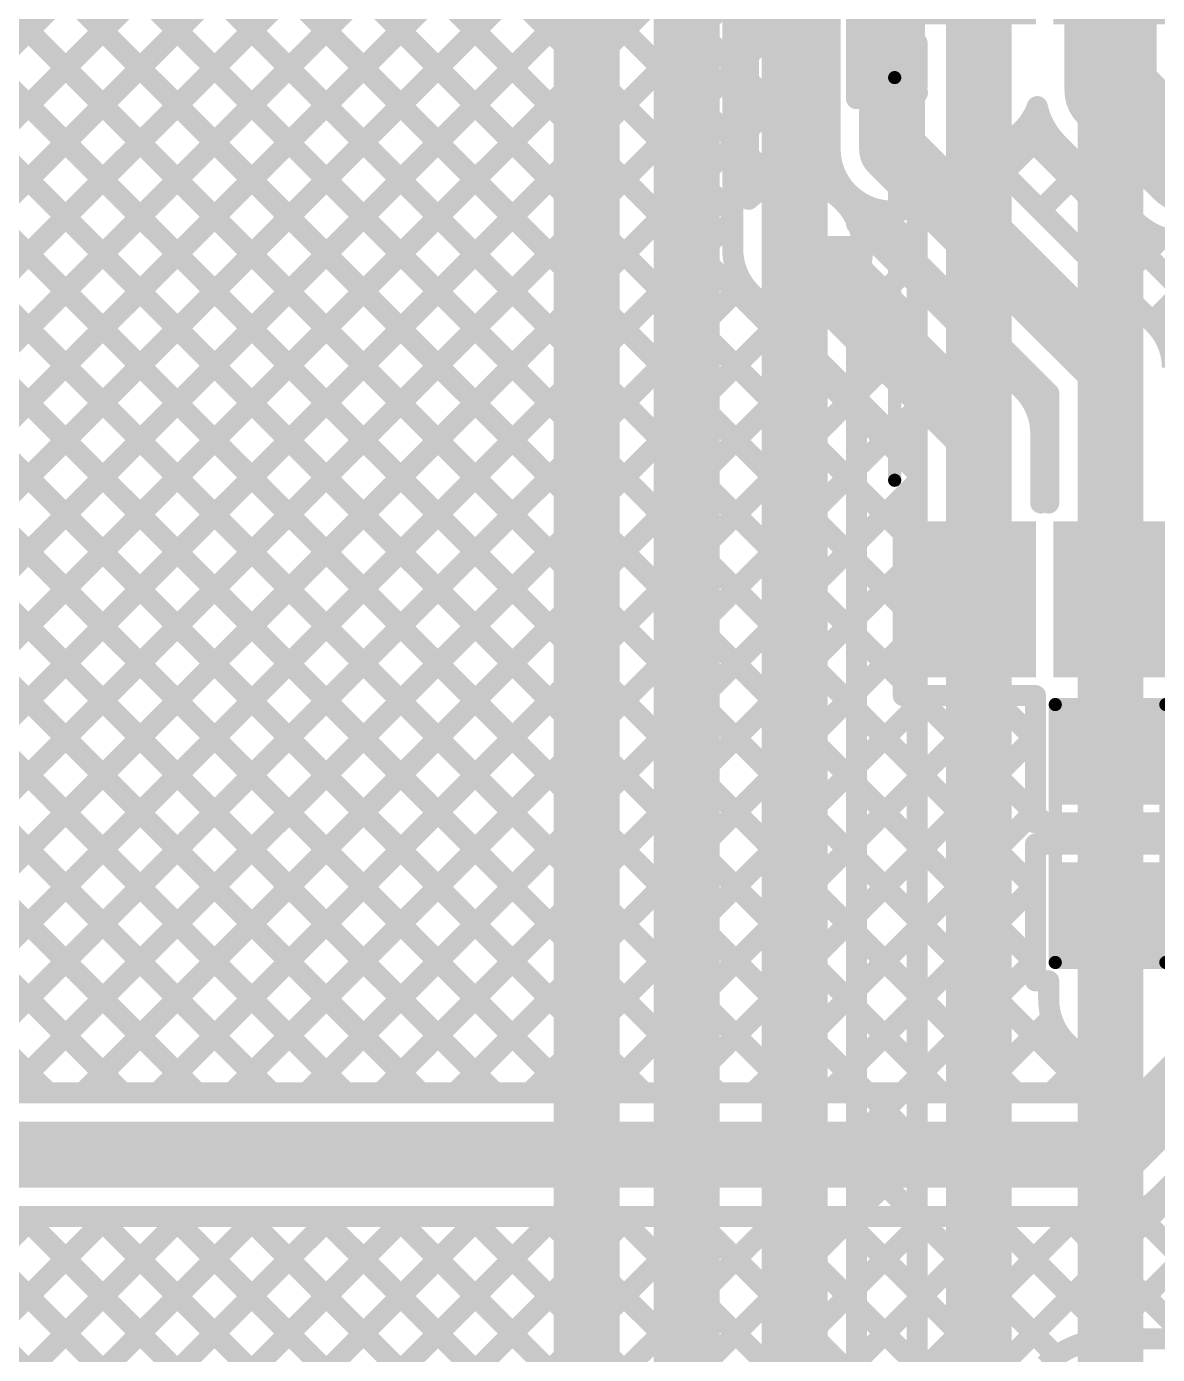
# Model space of a CAD drawing. Header units: millimetres. Extents: x 0 to 214, y 0 to 214.
# Drawn here: x 5.59 to 6.02, y 1.705 to 2.21 of the extents above; entities that cross this region are included whole.
import ezdxf

# ---------------------------------------------------------------- set-up
doc = ezdxf.new("R2010")
doc.units = ezdxf.units.MM
doc.header["$MEASUREMENT"] = 0
for name, color, linetype in [('BottomLayer', 5, 'Continuous'), ('BottomSolder', 6, 'Continuous'), ('TopLayer', 1, 'Continuous'), ('TopOverlay', 2, 'Continuous'), ('TopPaste', 8, 'Continuous'), ('TopSolder', 216, 'Continuous'), ('ViaHoleLayer', 16, 'Continuous')]:
    doc.layers.add(name, color=color, linetype=linetype)

# ---------------------------------------------------------------- blocks, each defined once
blk = doc.blocks.new('PS2801C_1_F3_A_23')
at = {"layer": 'TopLayer'}
for points in [[(-0.14961, 0.04272), (-0.09843, 0.04272), (-0.09843, 0.00728), (-0.14961, 0.00728)], [(0.09843, 0.04272), (0.14961, 0.04272), (0.14961, 0.00728), (0.09843, 0.00728)], [(-0.14961, -0.00728), (-0.09843, -0.00728), (-0.09843, -0.04272), (-0.14961, -0.04272)], [(0.09843, -0.00728), (0.14961, -0.00728), (0.14961, -0.04272), (0.09843, -0.04272)]]:
    blk.add_hatch(color=1, dxfattribs=at).paths.add_polyline_path(points)
at = {"layer": 'TopPaste'}
for points in [[(-0.14961, 0.04272), (-0.09843, 0.04272), (-0.09843, 0.00728), (-0.14961, 0.00728)], [(0.09843, 0.04272), (0.14961, 0.04272), (0.14961, 0.00728), (0.09843, 0.00728)], [(-0.14961, -0.00728), (-0.09843, -0.00728), (-0.09843, -0.04272), (-0.14961, -0.04272)], [(0.09843, -0.00728), (0.14961, -0.00728), (0.14961, -0.04272), (0.09843, -0.04272)]]:
    blk.add_hatch(color=8, dxfattribs=at).paths.add_polyline_path(points)
at = {"layer": 'TopSolder'}
for points in [[(-0.15361, 0.04672), (-0.09443, 0.04672), (-0.09443, 0.00328), (-0.15361, 0.00328)], [(0.09443, 0.04672), (0.15361, 0.04672), (0.15361, 0.00328), (0.09443, 0.00328)], [(-0.15361, -0.00328), (-0.09443, -0.00328), (-0.09443, -0.04672), (-0.15361, -0.04672)], [(0.09443, -0.00328), (0.15361, -0.00328), (0.15361, -0.04672), (0.09443, -0.04672)]]:
    blk.add_hatch(color=216, dxfattribs=at).paths.add_polyline_path(points)
at = {"layer": 'TopOverlay'}
for points, const_width in [([(-0.14002, 0.053, 1), (-0.14843, 0.053, 1)], 0.005), ([(-0.14968, 0.053, 1), (-0.14718, 0.053, 1)], 0.0025), ([(-0.14127, 0.053, 1), (-0.13877, 0.053, 1)], 0.0025), ([(-0.07547, 0.057, 1), (-0.07297, 0.057, 1)], 0.0025), ([(0.07753, 0.057, 1), (0.08003, 0.057, 1)], 0.0025), ([(-0.07547, -0.057, 1), (-0.07297, -0.057, 1)], 0.0025), ([(0.07753, -0.057, 1), (0.08003, -0.057, 1)], 0.0025)]:
    blk.add_lwpolyline(points, format="xyb", close=True, dxfattribs=dict(at, const_width=const_width))
at = {"layer": 'TopOverlay', "const_width": 0.005}
for points in [[(0.07878, 0.057), (-0.07422, 0.057)], [(0.07878, -0.057), (-0.07422, -0.057)]]:
    blk.add_lwpolyline(points, dxfattribs=at)
blk = doc.blocks.new('RES_0603_224')
at = {"layer": 'TopLayer'}
for points in [[(-0.015, 0.0175), (-0.015, -0.0175), (-0.045, -0.0175), (-0.045, 0.0175)], [(0.045, 0.0175), (0.045, -0.0175), (0.015, -0.0175), (0.015, 0.0175)]]:
    blk.add_hatch(color=1, dxfattribs=at).paths.add_polyline_path(points)
at = {"layer": 'TopPaste'}
for points in [[(-0.015, 0.0175), (-0.015, -0.0175), (-0.045, -0.0175), (-0.045, 0.0175)], [(0.045, 0.0175), (0.045, -0.0175), (0.015, -0.0175), (0.015, 0.0175)]]:
    blk.add_hatch(color=8, dxfattribs=at).paths.add_polyline_path(points)
at = {"layer": 'TopSolder'}
for points in [[(-0.011, 0.0215), (-0.011, -0.0215), (-0.049, -0.0215), (-0.049, 0.0215)], [(0.049, 0.0215), (0.049, -0.0215), (0.011, -0.0215), (0.011, 0.0215)]]:
    blk.add_hatch(color=216, dxfattribs=at).paths.add_polyline_path(points)
at = {"layer": 'TopOverlay', "const_width": 0.005}
for points in [[(-0.049, -0.021), (-0.049, 0.021)], [(0.049, 0.021), (-0.049, 0.021)], [(0.049, -0.021), (0.049, 0.021)], [(0.049, -0.021), (-0.049, -0.021)]]:
    blk.add_lwpolyline(points, dxfattribs=at)
at = {"layer": 'TopOverlay', "const_width": 0.0025}
for points in [[(-0.05025, 0.021, 1), (-0.04775, 0.021, 1)], [(-0.05025, 0.021, 1), (-0.04775, 0.021, 1)], [(0.04775, 0.021, 1), (0.05025, 0.021, 1)], [(0.04775, 0.021, 1), (0.05025, 0.021, 1)], [(-0.05025, -0.021, 1), (-0.04775, -0.021, 1)], [(-0.05025, -0.021, 1), (-0.04775, -0.021, 1)], [(0.04775, -0.021, 1), (0.05025, -0.021, 1)], [(0.04775, -0.021, 1), (0.05025, -0.021, 1)]]:
    blk.add_lwpolyline(points, format="xyb", close=True, dxfattribs=at)

msp = doc.modelspace()

# ---------------------------------------------------------------- hatches: boundary and pattern name
at = {"layer": 'BottomLayer'}
h = msp.add_hatch(color=5, dxfattribs=at)
edge = h.paths.add_edge_path()
edge.add_arc((5.952, 2.187), 0.01181, 0, 360)
h = msp.add_hatch(color=5, dxfattribs=at)
edge = h.paths.add_edge_path()
edge.add_arc((5.919, 2.163), 0.01181, 0, 360)
h = msp.add_hatch(color=5, dxfattribs=at)
edge = h.paths.add_edge_path()
edge.add_arc((5.882, 2.125), 0.01181, 0, 360)
h = msp.add_hatch(color=5, dxfattribs=at)
edge = h.paths.add_edge_path()
edge.add_arc((6.002, 1.84), 0.01181, 0, 360)
at = {"layer": 'BottomSolder'}
h = msp.add_hatch(color=6, dxfattribs=at)
edge = h.paths.add_edge_path()
edge.add_arc((5.952, 2.187), 0.00991, 0, 360)
h = msp.add_hatch(color=6, dxfattribs=at)
edge = h.paths.add_edge_path()
edge.add_arc((5.919, 2.163), 0.00991, 0, 360)
h = msp.add_hatch(color=6, dxfattribs=at)
edge = h.paths.add_edge_path()
edge.add_arc((5.882, 2.125), 0.00991, 0, 360)
h = msp.add_hatch(color=6, dxfattribs=at)
edge = h.paths.add_edge_path()
edge.add_arc((6.002, 1.84), 0.00991, 0, 360)
at = {"layer": 'TopLayer'}
h = msp.add_hatch(color=1, dxfattribs=at)
edge = h.paths.add_edge_path()
edge.add_arc((5.952, 2.187), 0.01181, 0, 360)
h = msp.add_hatch(color=1, dxfattribs=at)
edge = h.paths.add_edge_path()
edge.add_arc((5.919, 2.163), 0.01181, 0, 360)
h = msp.add_hatch(color=1, dxfattribs=at)
edge = h.paths.add_edge_path()
edge.add_arc((5.882, 2.125), 0.01181, 0, 360)
h = msp.add_hatch(color=1, dxfattribs=at)
edge = h.paths.add_edge_path()
edge.add_arc((6.002, 1.84), 0.01181, 0, 360)
at = {"layer": 'TopSolder'}
h = msp.add_hatch(color=216, dxfattribs=at)
edge = h.paths.add_edge_path()
edge.add_arc((5.952, 2.187), 0.00991, 0, 360)
h = msp.add_hatch(color=216, dxfattribs=at)
edge = h.paths.add_edge_path()
edge.add_arc((5.919, 2.163), 0.00991, 0, 360)
h = msp.add_hatch(color=216, dxfattribs=at)
edge = h.paths.add_edge_path()
edge.add_arc((5.882, 2.125), 0.00991, 0, 360)
h = msp.add_hatch(color=216, dxfattribs=at)
edge = h.paths.add_edge_path()
edge.add_arc((6.002, 1.84), 0.00991, 0, 360)
at = {"layer": 'ViaHoleLayer'}
h = msp.add_hatch(color=16, dxfattribs=at)
edge = h.paths.add_edge_path()
edge.add_arc((5.952, 2.187), 0.00591, 0, 360)
h = msp.add_hatch(color=16, dxfattribs=at)
edge = h.paths.add_edge_path()
edge.add_arc((5.919, 2.163), 0.00591, 0, 360)
h = msp.add_hatch(color=16, dxfattribs=at)
edge = h.paths.add_edge_path()
edge.add_arc((5.882, 2.125), 0.00591, 0, 360)
h = msp.add_hatch(color=16, dxfattribs=at)
edge = h.paths.add_edge_path()
edge.add_arc((6.002, 1.84), 0.00591, 0, 360)

# ---------------------------------------------------------------- linework, layer by layer
at = {"layer": 'BottomLayer'}
for points, const_width in [([(5.841, 1.559), (5.841, 2.643)], 0.025), ([(5.8645, 2.14397), (5.8645, 2.64227)], 0.008), ([(5.803, 0.915), (5.803, 2.628)], 0.025), ([(5.919, 2.163), (5.919, 2.621)], 0.025), ([(5.8955, 2.163), (5.8955, 2.61127)], 0.008), ([(6.002, 1.84), (6.002, 2.425)], 0.025), ([(5.8645, 2.19868), (5.8955, 2.22968)], 0.008), ([(5.8645, 2.21733), (5.8955, 2.18633)], 0.008), ([(5.8645, 2.1704), (5.8955, 2.2014)], 0.008), ([(5.952, 1.505), (5.952, 2.187)], 0.025), ([(5.8645, 2.18904), (5.89619, 2.15736)], 0.008), ([(5.87049, 2.1481), (5.8955, 2.17311)], 0.008), ([(5.8645, 2.16076), (5.87533, 2.14993)], 0.008), ([(5.882, 2.125), (5.882, 2.14681)], 0.01), ([(5.89681, 2.14614), (5.89993, 2.14926)], 0.008), ([(5.9285, 1.505), (5.9285, 2.14151)], 0.008), ([(5.90756, 2.1286), (5.91846, 2.13951)], 0.008), ([(5.91336, 2.14019), (5.9285, 2.12504)], 0.008), ([(5.882, 1.676), (5.882, 2.125)], 0.025), ([(5.882, 2.125), (5.90381, 2.125)], 0.01), ([(5.9055, 2.09826), (5.9285, 2.12126)], 0.008), ([(5.90693, 2.11833), (5.9285, 2.09676)], 0.008), ([(5.9055, 1.68668), (5.9055, 2.11432)], 0.008), ([(5.9055, 2.06998), (5.9285, 2.09298)], 0.008), ([(5.9055, 2.09147), (5.9285, 2.06847)], 0.008), ([(5.9055, 2.04169), (5.9285, 2.06469)], 0.008), ([(5.9055, 2.06319), (5.9285, 2.04019)], 0.008), ([(5.9055, 2.01341), (5.9285, 2.03641)], 0.008), ([(5.9055, 2.03491), (5.9285, 2.01191)], 0.008), ([(5.9055, 1.98512), (5.9285, 2.00812)], 0.008), ([(5.9055, 2.00662), (5.9285, 1.98362)], 0.008), ([(5.9055, 1.95684), (5.9285, 1.97984)], 0.008), ([(5.9055, 1.97834), (5.9285, 1.95534)], 0.008), ([(5.9055, 1.92856), (5.9285, 1.95156)], 0.008), ([(5.9055, 1.95005), (5.9285, 1.92705)], 0.008), ([(5.9055, 1.90027), (5.9285, 1.92327)], 0.008), ([(5.9055, 1.92177), (5.9285, 1.89877)], 0.008), ([(5.9055, 1.87199), (5.9285, 1.89499)], 0.008), ([(5.9055, 1.89348), (5.9285, 1.87048)], 0.008), ([(5.9055, 1.8437), (5.9285, 1.8667)], 0.008), ([(5.9055, 1.8652), (5.9285, 1.8422)], 0.008), ([(6.002, 1.15), (6.002, 1.84)], 0.025), ([(5.9055, 1.81542), (5.9285, 1.83842)], 0.008), ([(5.9055, 1.83692), (5.9285, 1.81392)], 0.008), ([(5.9055, 1.78713), (5.9285, 1.81013)], 0.008), ([(5.9055, 1.80863), (5.9285, 1.78563)], 0.008), ([(5.9055, 1.75885), (5.9285, 1.78185)], 0.008), ([(5.9055, 1.78035), (5.9285, 1.75735)], 0.008), ([(5.9055, 1.73057), (5.9285, 1.75357)], 0.008), ([(5.9055, 1.75206), (5.9285, 1.72906)], 0.008), ([(5.9055, 1.70228), (5.9285, 1.72528)], 0.008), ([(5.9055, 1.72378), (5.9285, 1.70078)], 0.008)]:
    msp.add_lwpolyline(points, dxfattribs=dict(at, const_width=const_width))
for points, const_width in [([(5.8935, 2.2014, 1), (5.8975, 2.2014, 1)], 0.004), ([(5.8625, 2.19868, 1), (5.8665, 2.19868, 1)], 0.004), ([(5.94575, 2.187, 1), (5.95825, 2.187, 1)], 0.0125), ([(5.8625, 2.18904, 1), (5.8665, 2.18904, 1)], 0.004), ([(5.8935, 2.18633, 1), (5.8975, 2.18633, 1)], 0.004), ([(5.8935, 2.17311, 1), (5.8975, 2.17311, 1)], 0.004), ([(5.91275, 2.163, 1), (5.92525, 2.163, 1)], 0.0125), ([(5.8625, 2.1704, 1), (5.8665, 2.1704, 1)], 0.004), ([(5.8625, 2.16076, 1), (5.8665, 2.16076, 1)], 0.004), ([(5.8935, 2.163, 1), (5.8975, 2.163, 1)], 0.004), ([(5.8935, 2.163, 1), (5.8975, 2.163, 1)], 0.004), ([(5.89419, 2.15736, 1), (5.89819, 2.15736, 1)], 0.004), ([(5.86849, 2.1481, 1), (5.87249, 2.1481, 1)], 0.004), ([(5.87333, 2.14993, 1), (5.87733, 2.14993, 1)], 0.004), ([(5.8795, 2.14681, 1), (5.8845, 2.14681, 1)], 0.005), ([(5.89481, 2.14614, 1), (5.89881, 2.14614, 1)], 0.004), ([(5.89793, 2.14926, 1), (5.90193, 2.14926, 1)], 0.004), ([(5.8625, 2.14397, 1), (5.8665, 2.14397, 1)], 0.004), ([(5.8625, 2.14397, 1), (5.8665, 2.14397, 1)], 0.004), ([(5.9265, 2.14151, 1), (5.9305, 2.14151, 1)], 0.004), ([(5.9265, 2.14151, 1), (5.9305, 2.14151, 1)], 0.004), ([(5.91136, 2.14019, 1), (5.91536, 2.14019, 1)], 0.004), ([(5.91646, 2.13951, 1), (5.92046, 2.13951, 1)], 0.004), ([(5.87575, 2.125, 1), (5.88825, 2.125, 1)], 0.0125), ([(5.8795, 2.125, 1), (5.8845, 2.125, 1)], 0.005), ([(5.8795, 2.125, 1), (5.8845, 2.125, 1)], 0.005), ([(5.90131, 2.125, 1), (5.90631, 2.125, 1)], 0.005), ([(5.90556, 2.1286, 1), (5.90956, 2.1286, 1)], 0.004), ([(5.90581, 2.125, 1), (5.90981, 2.125, 1)], 0.004), ([(5.90581, 2.125, 1), (5.90981, 2.125, 1)], 0.004), ([(5.9265, 2.12504, 1), (5.9305, 2.12504, 1)], 0.004), ([(5.9265, 2.12126, 1), (5.9305, 2.12126, 1)], 0.004), ([(5.90493, 2.11833, 1), (5.90893, 2.11833, 1)], 0.004), ([(5.9035, 2.11432, 1), (5.9075, 2.11432, 1)], 0.004), ([(5.9035, 2.11432, 1), (5.9075, 2.11432, 1)], 0.004), ([(5.9035, 2.09826, 1), (5.9075, 2.09826, 1)], 0.004), ([(5.9265, 2.09676, 1), (5.9305, 2.09676, 1)], 0.004), ([(5.9035, 2.09147, 1), (5.9075, 2.09147, 1)], 0.004), ([(5.9265, 2.09298, 1), (5.9305, 2.09298, 1)], 0.004), ([(5.9035, 2.06998, 1), (5.9075, 2.06998, 1)], 0.004), ([(5.9265, 2.06847, 1), (5.9305, 2.06847, 1)], 0.004), ([(5.9265, 2.06469, 1), (5.9305, 2.06469, 1)], 0.004), ([(5.9035, 2.06319, 1), (5.9075, 2.06319, 1)], 0.004), ([(5.9035, 2.04169, 1), (5.9075, 2.04169, 1)], 0.004), ([(5.9265, 2.04019, 1), (5.9305, 2.04019, 1)], 0.004), ([(5.9035, 2.03491, 1), (5.9075, 2.03491, 1)], 0.004), ([(5.9265, 2.03641, 1), (5.9305, 2.03641, 1)], 0.004), ([(5.9035, 2.01341, 1), (5.9075, 2.01341, 1)], 0.004), ([(5.9265, 2.01191, 1), (5.9305, 2.01191, 1)], 0.004), ([(5.9035, 2.00662, 1), (5.9075, 2.00662, 1)], 0.004), ([(5.9265, 2.00812, 1), (5.9305, 2.00812, 1)], 0.004), ([(5.9035, 1.98512, 1), (5.9075, 1.98512, 1)], 0.004), ([(5.9265, 1.98362, 1), (5.9305, 1.98362, 1)], 0.004), ([(5.9265, 1.97984, 1), (5.9305, 1.97984, 1)], 0.004), ([(5.9035, 1.97834, 1), (5.9075, 1.97834, 1)], 0.004), ([(5.9035, 1.95684, 1), (5.9075, 1.95684, 1)], 0.004), ([(5.9265, 1.95534, 1), (5.9305, 1.95534, 1)], 0.004), ([(5.9035, 1.95005, 1), (5.9075, 1.95005, 1)], 0.004), ([(5.9265, 1.95156, 1), (5.9305, 1.95156, 1)], 0.004), ([(5.9035, 1.92856, 1), (5.9075, 1.92856, 1)], 0.004), ([(5.9265, 1.92705, 1), (5.9305, 1.92705, 1)], 0.004), ([(5.9035, 1.92177, 1), (5.9075, 1.92177, 1)], 0.004), ([(5.9265, 1.92327, 1), (5.9305, 1.92327, 1)], 0.004), ([(5.9035, 1.90027, 1), (5.9075, 1.90027, 1)], 0.004), ([(5.9265, 1.89877, 1), (5.9305, 1.89877, 1)], 0.004), ([(5.9035, 1.89348, 1), (5.9075, 1.89348, 1)], 0.004), ([(5.9265, 1.89499, 1), (5.9305, 1.89499, 1)], 0.004), ([(5.9035, 1.87199, 1), (5.9075, 1.87199, 1)], 0.004), ([(5.9265, 1.87048, 1), (5.9305, 1.87048, 1)], 0.004), ([(5.9035, 1.8652, 1), (5.9075, 1.8652, 1)], 0.004), ([(5.9265, 1.8667, 1), (5.9305, 1.8667, 1)], 0.004), ([(5.99575, 1.84, 1), (6.00825, 1.84, 1)], 0.0125), ([(5.99575, 1.84, 1), (6.00825, 1.84, 1)], 0.0125), ([(5.9035, 1.8437, 1), (5.9075, 1.8437, 1)], 0.004), ([(5.9265, 1.8422, 1), (5.9305, 1.8422, 1)], 0.004), ([(5.9265, 1.83842, 1), (5.9305, 1.83842, 1)], 0.004), ([(5.9035, 1.83692, 1), (5.9075, 1.83692, 1)], 0.004), ([(5.9035, 1.81542, 1), (5.9075, 1.81542, 1)], 0.004), ([(5.9265, 1.81392, 1), (5.9305, 1.81392, 1)], 0.004), ([(5.9035, 1.80863, 1), (5.9075, 1.80863, 1)], 0.004), ([(5.9265, 1.81013, 1), (5.9305, 1.81013, 1)], 0.004), ([(5.9035, 1.78713, 1), (5.9075, 1.78713, 1)], 0.004), ([(5.9265, 1.78563, 1), (5.9305, 1.78563, 1)], 0.004), ([(5.9035, 1.78035, 1), (5.9075, 1.78035, 1)], 0.004), ([(5.9265, 1.78185, 1), (5.9305, 1.78185, 1)], 0.004), ([(5.9035, 1.75885, 1), (5.9075, 1.75885, 1)], 0.004), ([(5.9265, 1.75735, 1), (5.9305, 1.75735, 1)], 0.004), ([(5.9035, 1.75206, 1), (5.9075, 1.75206, 1)], 0.004), ([(5.9265, 1.75357, 1), (5.9305, 1.75357, 1)], 0.004), ([(5.9035, 1.73057, 1), (5.9075, 1.73057, 1)], 0.004), ([(5.9265, 1.72906, 1), (5.9305, 1.72906, 1)], 0.004), ([(5.9035, 1.72378, 1), (5.9075, 1.72378, 1)], 0.004), ([(5.9265, 1.72528, 1), (5.9305, 1.72528, 1)], 0.004), ([(5.9035, 1.70228, 1), (5.9075, 1.70228, 1)], 0.004)]:
    msp.add_lwpolyline(points, format="xyb", close=True, dxfattribs=dict(at, const_width=const_width))
at = {"layer": 'BottomLayer', "const_width": 0.008}
for points in [[(5.9285, 2.14151, -0.542077), (5.8955, 2.163)], [(5.8645, 2.14397, -0.653684), (5.90781, 2.125)], [(5.90781, 2.125, -0.107003), (5.9055, 2.11432)]]:
    msp.add_lwpolyline(points, format="xyb", dxfattribs=at)
at = {"layer": 'TopLayer'}
for points, const_width in [([(5.30163, 2.75191), (5.8585, 2.19504)], 0.008), ([(5.30163, 2.72363), (5.8585, 2.16676)], 0.008), ([(5.30163, 2.69534), (5.8585, 2.13847)], 0.008), ([(5.30163, 2.66706), (5.9285, 2.04019)], 0.008), ([(5.30163, 2.63878), (5.92328, 2.01712)], 0.008), ([(5.30163, 2.61049), (5.92328, 1.98884)], 0.008), ([(5.30163, 2.58221), (5.92328, 1.96055)], 0.008), ([(5.30163, 2.55392), (5.9735, 1.88205)], 0.008), ([(5.29865, 1.91568), (5.9285, 2.54553)], 0.008), ([(5.30163, 2.52564), (5.9735, 1.85377)], 0.008), ([(5.05526, 1.644), (5.9285, 2.51724)], 0.008), ([(5.30163, 2.49735), (5.99388, 1.80511)], 0.008), ([(5.2422, 1.80266), (5.9285, 2.48896)], 0.008), ([(5.30163, 2.46907), (5.9662, 1.8045)], 0.008), ([(5.27233, 1.8045), (5.9285, 2.46067)], 0.008), ([(5.30163, 2.44079), (5.93792, 1.8045)], 0.008), ([(5.30061, 1.8045), (5.9285, 2.43239)], 0.008), ([(5.30163, 2.4125), (5.90963, 1.8045)], 0.008), ([(5.30163, 2.38422), (5.88135, 1.8045)], 0.008), ([(5.30163, 2.35593), (5.85306, 1.8045)], 0.008), ([(5.3289, 1.8045), (5.86106, 2.33666)], 0.008), ([(5.882, 2.125), (5.882, 2.326)], 0.025), ([(5.30163, 2.32765), (5.82478, 1.8045)], 0.008), ([(5.8585, 2.125), (5.8585, 2.326)], 0.008), ([(5.9055, 2.18224), (5.9055, 2.31627)], 0.008), ([(6.002, 2.18533), (6.002, 2.29633)], 0.035), ([(5.35718, 1.8045), (5.8585, 2.30582)], 0.008), ([(5.30163, 2.29936), (5.79649, 1.8045)], 0.008), ([(5.38546, 1.8045), (5.8585, 2.27754)], 0.008), ([(5.92328, 2.20343), (5.92328, 2.27661)], 0.008), ([(5.30163, 2.27108), (5.76821, 1.8045)], 0.008), ([(5.41375, 1.8045), (5.8585, 2.24925)], 0.008), ([(5.952, 2.187), (5.952, 2.24002)], 0.025), ([(5.30163, 2.2428), (5.73993, 1.8045)], 0.008), ([(5.9055, 2.2114), (5.92328, 2.22918)], 0.008), ([(5.44203, 1.8045), (5.8585, 2.22097)], 0.008), ([(5.30163, 2.21451), (5.71164, 1.8045)], 0.008), ([(5.9055, 2.20461), (5.92419, 2.18592)], 0.008), ([(5.9055, 2.18311), (5.92581, 2.20343)], 0.008), ([(5.92328, 2.20343), (5.9285, 2.20343)], 0.008), ([(5.9285, 2.187), (5.9285, 2.20343)], 0.008), ([(6.002, 2.18533), (6.031, 2.15633)], 0.035), ([(5.47032, 1.8045), (5.8585, 2.19268)], 0.008), ([(5.30163, 2.18623), (5.68336, 1.8045)], 0.008), ([(5.919, 2.163), (6.002, 2.08)], 0.025), ([(5.96124, 2.154), (5.97769, 2.17045)], 0.008), ([(5.96831, 2.17008), (6.16358, 1.97482)], 0.008), ([(6.031, 2.15633), (6.33, 2.15633)], 0.035), ([(5.4986, 1.8045), (5.8585, 2.1644)], 0.008), ([(5.95173, 2.1635), (6.0186, 2.09663)], 0.008), ([(5.98189, 2.16514), (6.01081, 2.13622)], 0.008), ([(5.30163, 2.15794), (5.65507, 1.8045)], 0.008), ([(5.97538, 2.13986), (5.99128, 2.15575)], 0.008), ([(5.9055, 2.14327), (5.9785, 2.07027)], 0.008), ([(5.9055, 2.13473), (5.9055, 2.14327)], 0.008), ([(5.98952, 2.12571), (6.00542, 2.14161)], 0.008), ([(5.52689, 1.8045), (5.8585, 2.13611)], 0.008), ([(5.882, 2.125), (5.952, 2.055)], 0.025), ([(5.9055, 2.13473), (5.9686, 2.07163)], 0.008), ([(5.90959, 2.13064), (5.91386, 2.13491)], 0.008), ([(5.30163, 2.12966), (5.62679, 1.8045)], 0.008), ([(6.00366, 2.11157), (6.02154, 2.12945)], 0.008), ([(6.0178, 2.09743), (6.04821, 2.12783)], 0.008), ([(5.92374, 2.1165), (5.928, 2.12076)], 0.008), ([(5.55517, 1.8045), (5.86252, 2.11185)], 0.008), ([(5.8654, 2.10837), (5.9285, 2.04527)], 0.008), ([(5.93788, 2.10236), (5.94214, 2.10662)], 0.008), ([(5.30163, 2.10137), (5.5985, 1.8045)], 0.008), ([(5.58345, 1.8045), (5.87636, 2.09741)], 0.008), ([(5.95202, 2.08821), (5.95629, 2.09248)], 0.008), ([(6.002, 1.99198), (6.002, 2.08)], 0.025), ([(5.61174, 1.8045), (5.8905, 2.08326)], 0.008), ([(5.96616, 2.07407), (5.97043, 2.07834)], 0.008), ([(5.9785, 2.02857), (5.9785, 2.07027)], 0.008), ([(5.64002, 1.8045), (5.90464, 2.06912)], 0.008), ([(5.952, 1.99198), (5.952, 2.055)], 0.025), ([(5.66831, 1.8045), (5.91879, 2.05498)], 0.008), ([(5.9755, 2.05512), (5.9785, 2.05812)], 0.008), ([(5.9755, 2.02857), (5.9755, 2.055)], 0.008), ([(6.003, 1.781), (6.271, 2.049)], 0.025), ([(5.9755, 2.04976), (5.9785, 2.04676)], 0.008), ([(5.9285, 2.02857), (5.9285, 2.04527)], 0.008), ([(5.69659, 1.8045), (5.9285, 2.03641)], 0.008), ([(5.92328, 2.02857), (5.9285, 2.02857)], 0.008), ([(5.92328, 1.95539), (5.92328, 2.02857)], 0.008), ([(5.96079, 1.701), (6.28529, 2.0255)], 0.008), ([(6.01963, 1.7644), (6.28073, 2.0255)], 0.008), ([(5.72488, 1.8045), (5.92328, 2.00291)], 0.008), ([(6.002, 1.934), (6.002, 1.99198)], 0.025), ([(5.75316, 1.8045), (5.92328, 1.97462)], 0.008), ([(5.99894, 1.71087), (6.26226, 1.97419)], 0.008), ([(5.92328, 1.96055), (5.92844, 1.95539)], 0.008), ([(5.78144, 1.8045), (5.93234, 1.95539)], 0.008), ([(5.80973, 1.8045), (5.96062, 1.95539)], 0.008), ([(5.92328, 1.95539), (5.97328, 1.95539)], 0.008), ([(5.92844, 1.95539), (5.9735, 1.91034)], 0.008), ([(5.95673, 1.95539), (5.9735, 1.93862)], 0.008), ([(5.9735, 1.907), (5.9735, 1.95539)], 0.008), ([(5.83801, 1.8045), (5.9735, 1.93999)], 0.008), ([(5.8663, 1.8045), (5.9735, 1.9117)], 0.008), ([(5.9735, 1.91034), (5.97684, 1.907)], 0.008), ([(5.9735, 1.907), (6.0305, 1.907)], 0.008), ([(5.97684, 1.907), (5.98484, 1.899)], 0.008), ([(5.98908, 1.899), (5.99708, 1.907)], 0.008), ([(6.00512, 1.907), (6.01312, 1.899)], 0.008), ([(6.01737, 1.899), (6.02537, 1.907)], 0.008), ([(5.9735, 1.899), (6.0305, 1.899)], 0.008), ([(5.9735, 1.847), (5.9735, 1.899)], 0.008), ([(5.89458, 1.8045), (5.9735, 1.88342)], 0.008), ([(6.002, 1.84), (6.002, 1.873)], 0.025), ([(5.92287, 1.8045), (5.9735, 1.85513)], 0.008), ([(5.9735, 1.847), (5.9785, 1.847)], 0.008), ([(5.9785, 1.84), (5.9785, 1.847)], 0.008), ([(5.95115, 1.8045), (5.97959, 1.83294)], 0.008), ([(5.97943, 1.8045), (5.99316, 1.81823)], 0.008), ([(5.99327, 1.8045), (6.00553, 1.81677)], 0.008), ([(5.25132, 1.8045), (5.99327, 1.8045)], 0.008), ([(5.25132, 1.781), (6.003, 1.781)], 0.025), ([(5.25132, 1.7575), (6.003, 1.7575)], 0.008), ([(5.36802, 1.5325), (5.59302, 1.7575)], 0.008), ([(5.39631, 1.5325), (5.62131, 1.7575)], 0.008), ([(5.42459, 1.5325), (5.64959, 1.7575)], 0.008), ([(5.45538, 1.535), (5.67788, 1.7575)], 0.008), ([(5.48366, 1.535), (5.70616, 1.7575)], 0.008), ([(5.50944, 1.5325), (5.73444, 1.7575)], 0.008), ([(5.53237, 1.7575), (5.9285, 1.36137)], 0.008), ([(5.53773, 1.5325), (5.76273, 1.7575)], 0.008), ([(5.56065, 1.7575), (5.8585, 1.45965)], 0.008), ([(5.56601, 1.5325), (5.79101, 1.7575)], 0.008), ([(5.58894, 1.7575), (5.8585, 1.48794)], 0.008), ([(5.5943, 1.5325), (5.8193, 1.7575)], 0.008), ([(5.61416, 1.52408), (5.84758, 1.7575)], 0.008), ([(5.61722, 1.7575), (5.8585, 1.51622)], 0.008), ([(5.6283, 1.50993), (5.87587, 1.7575)], 0.008), ([(5.64255, 1.4959), (5.90415, 1.7575)], 0.008), ([(5.6455, 1.7575), (5.8585, 1.5445)], 0.008), ([(5.67379, 1.7575), (5.8585, 1.57279)], 0.008), ([(5.70207, 1.7575), (5.8585, 1.60107)], 0.008), ([(5.73036, 1.7575), (5.8585, 1.62936)], 0.008), ([(5.75864, 1.7575), (5.8585, 1.65764)], 0.008), ([(5.78693, 1.7575), (5.86005, 1.68438)], 0.008), ([(5.81521, 1.7575), (5.87445, 1.69826)], 0.008), ([(5.84349, 1.7575), (5.90149, 1.6995)], 0.008), ([(5.87178, 1.7575), (5.92828, 1.701)], 0.008), ([(5.87237, 1.69744), (5.93243, 1.7575)], 0.008), ([(5.90006, 1.7575), (5.95656, 1.701)], 0.008), ([(5.90272, 1.6995), (5.96072, 1.7575)], 0.008), ([(5.92835, 1.7575), (5.98136, 1.70449)], 0.008), ([(5.9325, 1.701), (5.989, 1.7575)], 0.008), ([(5.95663, 1.7575), (6.00313, 1.711)], 0.008), ([(5.98492, 1.7575), (6.03142, 1.711)], 0.008), ([(6.01158, 1.75912), (6.0597, 1.711)], 0.008), ([(6.00208, 1.711), (6.25994, 1.711)], 0.008)]:
    msp.add_lwpolyline(points, dxfattribs=dict(at, const_width=const_width))
for points, const_width in [([(5.9035, 2.2114, 1), (5.9075, 2.2114, 1)], 0.004), ([(5.9035, 2.20461, 1), (5.9075, 2.20461, 1)], 0.004), ([(5.92128, 2.20343, 1), (5.92528, 2.20343, 1)], 0.004), ([(5.92128, 2.20343, 1), (5.92528, 2.20343, 1)], 0.004), ([(5.92381, 2.20343, 1), (5.92781, 2.20343, 1)], 0.004), ([(5.9265, 2.20343, 1), (5.9305, 2.20343, 1)], 0.004), ([(5.9265, 2.20343, 1), (5.9305, 2.20343, 1)], 0.004), ([(5.99325, 2.18533, 1), (6.01075, 2.18533, 1)], 0.0175), ([(5.99325, 2.18533, 1), (6.01075, 2.18533, 1)], 0.0175), ([(5.8565, 2.19504, 1), (5.8605, 2.19504, 1)], 0.004), ([(5.8565, 2.19268, 1), (5.8605, 2.19268, 1)], 0.004), ([(5.94575, 2.187, 1), (5.95825, 2.187, 1)], 0.0125), ([(5.92219, 2.18592, 1), (5.92619, 2.18592, 1)], 0.004), ([(5.9265, 2.187, 1), (5.9305, 2.187, 1)], 0.004), ([(5.9035, 2.18311, 1), (5.9075, 2.18311, 1)], 0.004), ([(5.9035, 2.18224, 1), (5.9075, 2.18224, 1)], 0.004), ([(5.9035, 2.18224, 1), (5.9075, 2.18224, 1)], 0.004), ([(5.92664, 2.18443, 1), (5.93064, 2.18443, 1)], 0.004), ([(5.97217, 2.1792, 1), (5.97617, 2.1792, 1)], 0.004), ([(5.97217, 2.1792, 1), (5.97617, 2.1792, 1)], 0.004), ([(5.97217, 2.1792, 1), (5.97617, 2.1792, 1)], 0.004), ([(5.91275, 2.163, 1), (5.92525, 2.163, 1)], 0.0125), ([(5.8565, 2.16676, 1), (5.8605, 2.16676, 1)], 0.004), ([(5.96631, 2.17008, 1), (5.97031, 2.17008, 1)], 0.004), ([(5.97569, 2.17045, 1), (5.97969, 2.17045, 1)], 0.004), ([(6.02225, 2.15633, 1), (6.03975, 2.15633, 1)], 0.0175), ([(6.02225, 2.15633, 1), (6.03975, 2.15633, 1)], 0.0175), ([(5.8565, 2.1644, 1), (5.8605, 2.1644, 1)], 0.004), ([(5.94973, 2.1635, 1), (5.95373, 2.1635, 1)], 0.004), ([(5.94973, 2.1635, 1), (5.95373, 2.1635, 1)], 0.004), ([(5.97985, 2.16518, 1), (5.98385, 2.16518, 1)], 0.004), ([(5.97989, 2.16514, 1), (5.98389, 2.16514, 1)], 0.004), ([(5.97989, 2.16514, 1), (5.98389, 2.16514, 1)], 0.004), ([(5.98928, 2.15575, 1), (5.99328, 2.15575, 1)], 0.004), ([(5.95924, 2.154, 1), (5.96324, 2.154, 1)], 0.004), ([(5.9035, 2.14327, 1), (5.9075, 2.14327, 1)], 0.004), ([(5.9035, 2.14327, 1), (5.9075, 2.14327, 1)], 0.004), ([(6.00342, 2.14161, 1), (6.00742, 2.14161, 1)], 0.004), ([(5.8565, 2.13847, 1), (5.8605, 2.13847, 1)], 0.004), ([(5.8565, 2.13611, 1), (5.8605, 2.13611, 1)], 0.004), ([(5.97338, 2.13986, 1), (5.97738, 2.13986, 1)], 0.004), ([(6.00881, 2.13622, 1), (6.01281, 2.13622, 1)], 0.004), ([(6.00881, 2.13622, 1), (6.01281, 2.13622, 1)], 0.004), ([(6.00885, 2.13618, 1), (6.01285, 2.13618, 1)], 0.004), ([(5.87575, 2.125, 1), (5.88825, 2.125, 1)], 0.0125), ([(5.87575, 2.125, 1), (5.88825, 2.125, 1)], 0.0125), ([(5.9035, 2.13473, 1), (5.9075, 2.13473, 1)], 0.004), ([(5.9035, 2.13473, 1), (5.9075, 2.13473, 1)], 0.004), ([(5.90759, 2.13064, 1), (5.91159, 2.13064, 1)], 0.004), ([(5.91186, 2.13491, 1), (5.91586, 2.13491, 1)], 0.004), ([(5.98752, 2.12571, 1), (5.99152, 2.12571, 1)], 0.004), ([(6.01954, 2.12945, 1), (6.02354, 2.12945, 1)], 0.004), ([(5.8565, 2.125, 1), (5.8605, 2.125, 1)], 0.004), ([(5.8565, 2.125, 1), (5.8605, 2.125, 1)], 0.004), ([(5.8565, 2.125, 1), (5.8605, 2.125, 1)], 0.004), ([(5.926, 2.12076, 1), (5.93, 2.12076, 1)], 0.004), ([(5.92174, 2.1165, 1), (5.92574, 2.1165, 1)], 0.004), ([(5.86052, 2.11185, 1), (5.86452, 2.11185, 1)], 0.004), ([(6.00166, 2.11157, 1), (6.00566, 2.11157, 1)], 0.004), ([(5.86338, 2.10838, 1), (5.86738, 2.10838, 1)], 0.004), ([(5.8634, 2.10837, 1), (5.8674, 2.10837, 1)], 0.004), ([(5.8634, 2.10837, 1), (5.8674, 2.10837, 1)], 0.004), ([(5.94014, 2.10662, 1), (5.94414, 2.10662, 1)], 0.004), ([(5.93588, 2.10236, 1), (5.93988, 2.10236, 1)], 0.004), ([(5.87436, 2.09741, 1), (5.87836, 2.09741, 1)], 0.004), ([(6.0158, 2.09743, 1), (6.0198, 2.09743, 1)], 0.004), ([(6.0166, 2.09663, 1), (6.0206, 2.09663, 1)], 0.004), ([(6.0166, 2.09663, 1), (6.0206, 2.09663, 1)], 0.004), ([(6.01662, 2.09662, 1), (6.02062, 2.09662, 1)], 0.004), ([(5.95429, 2.09248, 1), (5.95829, 2.09248, 1)], 0.004), ([(5.95002, 2.08821, 1), (5.95402, 2.08821, 1)], 0.004), ([(5.99575, 2.08, 1), (6.00825, 2.08, 1)], 0.0125), ([(5.99575, 2.08, 1), (6.00825, 2.08, 1)], 0.0125), ([(5.8885, 2.08326, 1), (5.8925, 2.08326, 1)], 0.004), ([(5.96843, 2.07834, 1), (5.97243, 2.07834, 1)], 0.004), ([(5.96416, 2.07407, 1), (5.96816, 2.07407, 1)], 0.004), ([(5.9666, 2.07163, 1), (5.9706, 2.07163, 1)], 0.004), ([(5.9666, 2.07163, 1), (5.9706, 2.07163, 1)], 0.004), ([(5.96662, 2.07162, 1), (5.97062, 2.07162, 1)], 0.004), ([(5.9765, 2.07027, 1), (5.9805, 2.07027, 1)], 0.004), ([(5.9765, 2.07027, 1), (5.9805, 2.07027, 1)], 0.004), ([(5.90264, 2.06912, 1), (5.90664, 2.06912, 1)], 0.004), ([(5.94575, 2.055, 1), (5.95825, 2.055, 1)], 0.0125), ([(5.94575, 2.055, 1), (5.95825, 2.055, 1)], 0.0125), ([(5.91679, 2.05498, 1), (5.92079, 2.05498, 1)], 0.004), ([(5.9735, 2.05512, 1), (5.9775, 2.05512, 1)], 0.004), ([(5.9735, 2.055, 1), (5.9775, 2.055, 1)], 0.004), ([(5.9735, 2.055, 1), (5.9775, 2.055, 1)], 0.004), ([(5.9735, 2.055, 1), (5.9775, 2.055, 1)], 0.004), ([(5.9765, 2.05812, 1), (5.9805, 2.05812, 1)], 0.004), ([(5.9735, 2.04976, 1), (5.9775, 2.04976, 1)], 0.004), ([(5.9265, 2.04527, 1), (5.9305, 2.04527, 1)], 0.004), ([(5.9265, 2.04527, 1), (5.9305, 2.04527, 1)], 0.004), ([(5.9765, 2.04676, 1), (5.9805, 2.04676, 1)], 0.004), ([(5.9265, 2.04019, 1), (5.9305, 2.04019, 1)], 0.004), ([(5.9265, 2.03641, 1), (5.9305, 2.03641, 1)], 0.004), ([(5.92128, 2.02857, 1), (5.92528, 2.02857, 1)], 0.004), ([(5.92128, 2.02857, 1), (5.92528, 2.02857, 1)], 0.004), ([(5.9265, 2.02857, 1), (5.9305, 2.02857, 1)], 0.004), ([(5.9265, 2.02857, 1), (5.9305, 2.02857, 1)], 0.004), ([(5.9735, 2.02857, 1), (5.9775, 2.02857, 1)], 0.004), ([(5.9765, 2.02857, 1), (5.9805, 2.02857, 1)], 0.004), ([(5.92128, 2.01712, 1), (5.92528, 2.01712, 1)], 0.004), ([(5.92128, 2.00291, 1), (5.92528, 2.00291, 1)], 0.004), ([(5.94575, 1.99198, 1), (5.95825, 1.99198, 1)], 0.0125), ([(5.99575, 1.99198, 1), (6.00825, 1.99198, 1)], 0.0125), ([(5.99575, 1.99198, 1), (6.00825, 1.99198, 1)], 0.0125), ([(5.92128, 1.98884, 1), (5.92528, 1.98884, 1)], 0.004), ([(5.92128, 1.97462, 1), (5.92528, 1.97462, 1)], 0.004), ([(5.92128, 1.96055, 1), (5.92528, 1.96055, 1)], 0.004), ([(5.92128, 1.96055, 1), (5.92528, 1.96055, 1)], 0.004), ([(5.92128, 1.95539, 1), (5.92528, 1.95539, 1)], 0.004), ([(5.92128, 1.95539, 1), (5.92528, 1.95539, 1)], 0.004), ([(5.92644, 1.95539, 1), (5.93044, 1.95539, 1)], 0.004), ([(5.92644, 1.95539, 1), (5.93044, 1.95539, 1)], 0.004), ([(5.93034, 1.95539, 1), (5.93434, 1.95539, 1)], 0.004), ([(5.95473, 1.95539, 1), (5.95873, 1.95539, 1)], 0.004), ([(5.95862, 1.95539, 1), (5.96262, 1.95539, 1)], 0.004), ([(5.97128, 1.95539, 1), (5.97528, 1.95539, 1)], 0.004), ([(5.9715, 1.95539, 1), (5.9755, 1.95539, 1)], 0.004), ([(5.9715, 1.93999, 1), (5.9755, 1.93999, 1)], 0.004), ([(5.9715, 1.93862, 1), (5.9755, 1.93862, 1)], 0.004), ([(5.99575, 1.934, 1), (6.00825, 1.934, 1)], 0.0125), ([(5.9715, 1.9117, 1), (5.9755, 1.9117, 1)], 0.004), ([(5.9715, 1.91034, 1), (5.9755, 1.91034, 1)], 0.004), ([(5.9715, 1.91034, 1), (5.9755, 1.91034, 1)], 0.004), ([(5.9715, 1.907, 1), (5.9755, 1.907, 1)], 0.004), ([(5.9715, 1.907, 1), (5.9755, 1.907, 1)], 0.004), ([(5.97484, 1.907, 1), (5.97884, 1.907, 1)], 0.004), ([(5.97484, 1.907, 1), (5.97884, 1.907, 1)], 0.004), ([(5.99508, 1.907, 1), (5.99908, 1.907, 1)], 0.004), ([(6.00312, 1.907, 1), (6.00712, 1.907, 1)], 0.004), ([(5.9715, 1.899, 1), (5.9755, 1.899, 1)], 0.004), ([(5.9715, 1.899, 1), (5.9755, 1.899, 1)], 0.004), ([(5.98284, 1.899, 1), (5.98684, 1.899, 1)], 0.004), ([(5.98708, 1.899, 1), (5.99108, 1.899, 1)], 0.004), ([(6.01112, 1.899, 1), (6.01512, 1.899, 1)], 0.004), ([(6.01537, 1.899, 1), (6.01937, 1.899, 1)], 0.004), ([(5.9715, 1.88342, 1), (5.9755, 1.88342, 1)], 0.004), ([(5.9715, 1.88205, 1), (5.9755, 1.88205, 1)], 0.004), ([(5.99575, 1.873, 1), (6.00825, 1.873, 1)], 0.0125), ([(5.9715, 1.85513, 1), (5.9755, 1.85513, 1)], 0.004), ([(5.9715, 1.85377, 1), (5.9755, 1.85377, 1)], 0.004), ([(5.99575, 1.84, 1), (6.00825, 1.84, 1)], 0.0125), ([(5.9715, 1.847, 1), (5.9755, 1.847, 1)], 0.004), ([(5.9715, 1.847, 1), (5.9755, 1.847, 1)], 0.004), ([(5.9765, 1.847, 1), (5.9805, 1.847, 1)], 0.004), ([(5.9765, 1.847, 1), (5.9805, 1.847, 1)], 0.004), ([(5.9765, 1.84, 1), (5.9805, 1.84, 1)], 0.004), ([(5.9765, 1.84, 1), (5.9805, 1.84, 1)], 0.004), ([(5.97759, 1.83294, 1), (5.98159, 1.83294, 1)], 0.004), ([(5.99116, 1.81823, 1), (5.99516, 1.81823, 1)], 0.004), ([(6.00353, 1.81677, 1), (6.00753, 1.81677, 1)], 0.004), ([(6.00353, 1.81677, 1), (6.00753, 1.81677, 1)], 0.004), ([(5.5965, 1.8045, 1), (5.6005, 1.8045, 1)], 0.004), ([(5.60974, 1.8045, 1), (5.61374, 1.8045, 1)], 0.004), ([(5.62479, 1.8045, 1), (5.62879, 1.8045, 1)], 0.004), ([(5.63802, 1.8045, 1), (5.64202, 1.8045, 1)], 0.004), ([(5.65307, 1.8045, 1), (5.65707, 1.8045, 1)], 0.004), ([(5.66631, 1.8045, 1), (5.67031, 1.8045, 1)], 0.004), ([(5.68136, 1.8045, 1), (5.68536, 1.8045, 1)], 0.004), ([(5.69459, 1.8045, 1), (5.69859, 1.8045, 1)], 0.004), ([(5.70964, 1.8045, 1), (5.71364, 1.8045, 1)], 0.004), ([(5.72288, 1.8045, 1), (5.72688, 1.8045, 1)], 0.004), ([(5.73793, 1.8045, 1), (5.74193, 1.8045, 1)], 0.004), ([(5.75116, 1.8045, 1), (5.75516, 1.8045, 1)], 0.004), ([(5.76621, 1.8045, 1), (5.77021, 1.8045, 1)], 0.004), ([(5.77944, 1.8045, 1), (5.78344, 1.8045, 1)], 0.004), ([(5.79449, 1.8045, 1), (5.79849, 1.8045, 1)], 0.004), ([(5.80773, 1.8045, 1), (5.81173, 1.8045, 1)], 0.004), ([(5.82278, 1.8045, 1), (5.82678, 1.8045, 1)], 0.004), ([(5.83601, 1.8045, 1), (5.84001, 1.8045, 1)], 0.004), ([(5.85106, 1.8045, 1), (5.85506, 1.8045, 1)], 0.004), ([(5.8643, 1.8045, 1), (5.8683, 1.8045, 1)], 0.004), ([(5.87935, 1.8045, 1), (5.88335, 1.8045, 1)], 0.004), ([(5.89258, 1.8045, 1), (5.89658, 1.8045, 1)], 0.004), ([(5.90763, 1.8045, 1), (5.91163, 1.8045, 1)], 0.004), ([(5.92087, 1.8045, 1), (5.92487, 1.8045, 1)], 0.004), ([(5.93592, 1.8045, 1), (5.93992, 1.8045, 1)], 0.004), ([(5.94915, 1.8045, 1), (5.95315, 1.8045, 1)], 0.004), ([(5.9642, 1.8045, 1), (5.9682, 1.8045, 1)], 0.004), ([(5.97743, 1.8045, 1), (5.98143, 1.8045, 1)], 0.004), ([(5.99127, 1.8045, 1), (5.99527, 1.8045, 1)], 0.004), ([(5.99127, 1.8045, 1), (5.99527, 1.8045, 1)], 0.004), ([(5.99188, 1.80511, 1), (5.99588, 1.80511, 1)], 0.004), ([(5.99675, 1.781, 1), (6.00925, 1.781, 1)], 0.0125), ([(5.99675, 1.781, 1), (6.00925, 1.781, 1)], 0.0125), ([(6.01762, 1.76438, 1), (6.02162, 1.76438, 1)], 0.004), ([(6.01763, 1.7644, 1), (6.02163, 1.7644, 1)], 0.004), ([(6.01763, 1.7644, 1), (6.02163, 1.7644, 1)], 0.004), ([(5.58694, 1.7575, 1), (5.59094, 1.7575, 1)], 0.004), ([(5.59102, 1.7575, 1), (5.59502, 1.7575, 1)], 0.004), ([(5.61522, 1.7575, 1), (5.61922, 1.7575, 1)], 0.004), ([(5.61931, 1.7575, 1), (5.62331, 1.7575, 1)], 0.004), ([(5.6435, 1.7575, 1), (5.6475, 1.7575, 1)], 0.004), ([(5.64759, 1.7575, 1), (5.65159, 1.7575, 1)], 0.004), ([(5.67179, 1.7575, 1), (5.67579, 1.7575, 1)], 0.004), ([(5.67588, 1.7575, 1), (5.67988, 1.7575, 1)], 0.004), ([(5.70007, 1.7575, 1), (5.70407, 1.7575, 1)], 0.004), ([(5.70416, 1.7575, 1), (5.70816, 1.7575, 1)], 0.004), ([(5.72836, 1.7575, 1), (5.73236, 1.7575, 1)], 0.004), ([(5.73244, 1.7575, 1), (5.73644, 1.7575, 1)], 0.004), ([(5.75664, 1.7575, 1), (5.76064, 1.7575, 1)], 0.004), ([(5.76073, 1.7575, 1), (5.76473, 1.7575, 1)], 0.004), ([(5.78493, 1.7575, 1), (5.78893, 1.7575, 1)], 0.004), ([(5.78901, 1.7575, 1), (5.79301, 1.7575, 1)], 0.004), ([(5.81321, 1.7575, 1), (5.81721, 1.7575, 1)], 0.004), ([(5.8173, 1.7575, 1), (5.8213, 1.7575, 1)], 0.004), ([(5.84149, 1.7575, 1), (5.84549, 1.7575, 1)], 0.004), ([(5.84558, 1.7575, 1), (5.84958, 1.7575, 1)], 0.004), ([(5.86978, 1.7575, 1), (5.87378, 1.7575, 1)], 0.004), ([(5.87387, 1.7575, 1), (5.87787, 1.7575, 1)], 0.004), ([(5.89806, 1.7575, 1), (5.90206, 1.7575, 1)], 0.004), ([(5.90215, 1.7575, 1), (5.90615, 1.7575, 1)], 0.004), ([(5.92635, 1.7575, 1), (5.93035, 1.7575, 1)], 0.004), ([(5.93043, 1.7575, 1), (5.93443, 1.7575, 1)], 0.004), ([(5.95463, 1.7575, 1), (5.95863, 1.7575, 1)], 0.004), ([(5.95872, 1.7575, 1), (5.96272, 1.7575, 1)], 0.004), ([(5.98292, 1.7575, 1), (5.98692, 1.7575, 1)], 0.004), ([(5.987, 1.7575, 1), (5.991, 1.7575, 1)], 0.004), ([(6.001, 1.7575, 1), (6.005, 1.7575, 1)], 0.004), ([(6.001, 1.7575, 1), (6.005, 1.7575, 1)], 0.004), ([(6.001, 1.7575, 1), (6.005, 1.7575, 1)], 0.004), ([(6.00958, 1.75912, 1), (6.01358, 1.75912, 1)], 0.004), ([(5.99694, 1.71087, 1), (6.00094, 1.71087, 1)], 0.004), ([(6, 1.711, 1), (6.004, 1.711, 1)], 0.004), ([(6.00008, 1.711, 1), (6.00408, 1.711, 1)], 0.004), ([(6.00008, 1.711, 1), (6.00408, 1.711, 1)], 0.004), ([(6.00113, 1.711, 1), (6.00513, 1.711, 1)], 0.004), ([(5.97936, 1.70449, 1), (5.98336, 1.70449, 1)], 0.004)]:
    msp.add_lwpolyline(points, format="xyb", close=True, dxfattribs=dict(at, const_width=const_width))
at = {"layer": 'TopLayer', "const_width": 0.008}
for points in [[(5.9055, 2.18224, -0.264597), (5.92864, 2.18443)], [(5.97417, 2.1792, -0.321387), (5.95173, 2.1635)], [(5.98185, 2.16518, -0.143088), (5.97417, 2.1792)], [(5.98189, 2.16514, -0.143617), (5.97417, 2.1792)], [(6.031, 2.12783, -0.199451), (6.01081, 2.13622)], [(6.031, 2.12783, -0.198912), (6.01085, 2.13618)], [(5.86538, 2.10838, -0.198912), (5.8585, 2.125)], [(5.8654, 2.10837, -0.199188), (5.8585, 2.125)], [(6.0186, 2.09663, -0.199188), (6.0255, 2.08)], [(6.01862, 2.09662, -0.198912), (6.0255, 2.08)], [(5.9686, 2.07163, -0.199188), (5.9755, 2.055)], [(5.96862, 2.07162, -0.198912), (5.9755, 2.055)], [(6.00553, 1.81677, -0.45914), (5.9785, 1.84)], [(6.01963, 1.7644, -0.199188), (6.003, 1.7575)], [(6.01962, 1.76438, -0.198912), (6.003, 1.7575)], [(5.9771, 1.701, -0.193301), (6.002, 1.711)], [(5.9771, 1.701, -0.193913), (6.00208, 1.711)]]:
    msp.add_lwpolyline(points, format="xyb", dxfattribs=at)

# ---------------------------------------------------------------- block references
at = {"rotation": 270}
for name, p in [('PS2801C_1_F3_A_23', (5.977, 2.116)), ('RES_0603_224', (6.002, 1.903))]:
    msp.add_blockref(name, p, dxfattribs=at)

doc.saveas('drawing.dxf')
